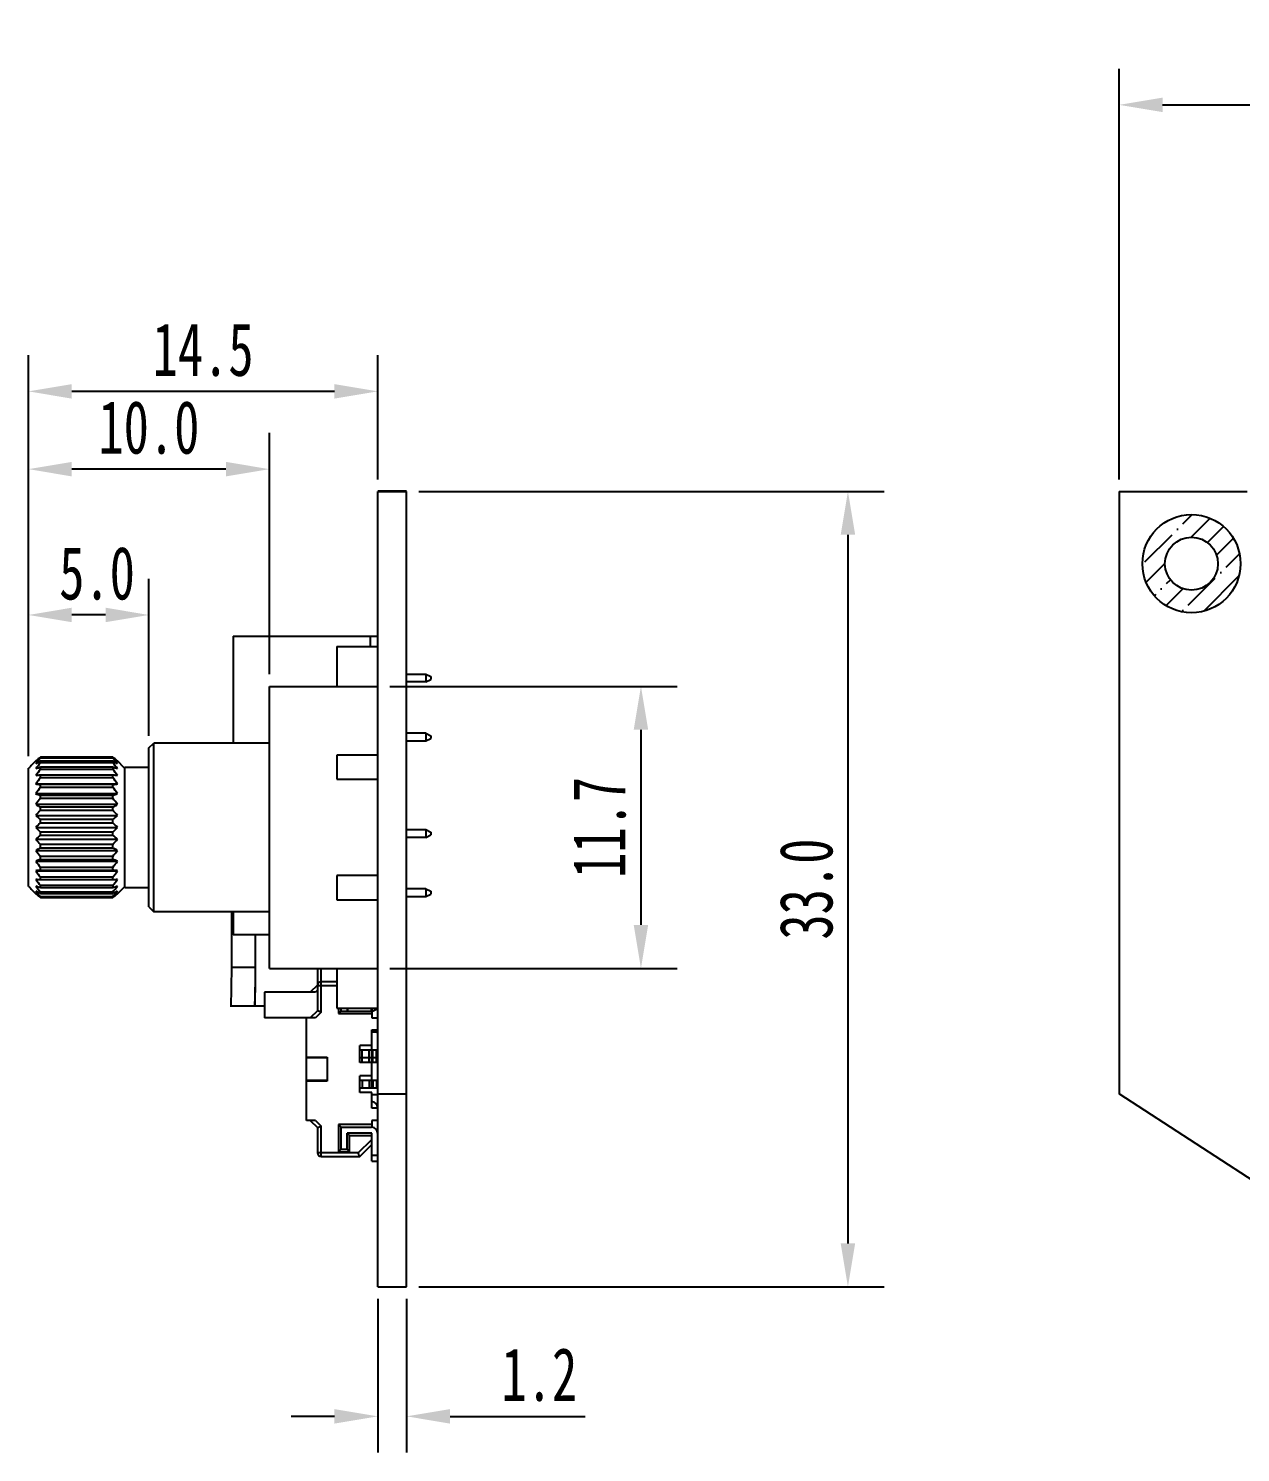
# Model space of a CAD drawing. Header units: millimetres. Extents: x 0 to 420, y 0 to 297.
# Drawn here: x 280.1 to 330.4, y 83.8 to 142.9 of the extents above; entities that cross this region are included whole.
import ezdxf

# ---------------------------------------------------------------- set-up
doc = ezdxf.new("R2010")
doc.units = ezdxf.units.MM
doc.header["$LTSCALE"] = 23.1
doc.header["$PDMODE"] = 3
doc.header["$PDSIZE"] = 0.5
doc.layers.get('0').update_dxf_attribs({"linetype": 'CONTINUOUS'})
doc.layers.get('DEFPOINTS').update_dxf_attribs({"linetype": 'CONTINUOUS'})
doc.styles.get("Standard").update_dxf_attribs({"font": 'txt', "width": 0.7})
doc.dimstyles.get("Standard").update_dxf_attribs({"dimtxt": 2.2, "dimasz": 1.8, "dimexe": 1.5, "dimexo": 0.5, "dimtad": 1, "dimdec": 1, "dimzin": 0, "dimdsep": 46, "dimtxsty": 'Standard', "dimblk": '_FILLED', "dimcen": 0.09, "dimclrt": 5, "dimazin": 0, "dimtp": 0.01, "dimtm": 0.01, "dimtfac": 1, "dimtdec": 1, "dimtofl": 0, "dimtmove": 0, "dimatfit": 3, "dimldrblk": '_FILLED', "dimfxl": 1, "dimtolj": 1, "dimtzin": 0, "dimarcsym": 0})

# ---------------------------------------------------------------- blocks, each defined once
blk = doc.blocks.new('_FILLED')
at = {"color": 0, "linetype": 'ByBlock'}
blk.add_solid([(0, 0), (-1, 0.167), (-1, -0.167)], dxfattribs=at)
blk = doc.blocks.new('*D13')
at = {"color": 0, "lineweight": -2}
for p, q in [((294.584, 90.206), (294.584, 83.829)), ((295.784, 90.206), (295.784, 83.829)), ((292.784, 85.329), (290.984, 85.329)), ((297.584, 85.329), (303.201, 85.329))]:
    blk.add_line(p, q, dxfattribs=at)
at = {"layer": 'DEFPOINTS', "color": 0}
for p in [(294.584, 90.706), (295.784, 90.706), (295.784, 85.329)]:
    blk.add_point(p, dxfattribs=at)
at = {"color": 0, "lineweight": -2, "xscale": 1.8, "yscale": 1.8, "zscale": 1.8}
blk.add_blockref('_FILLED', (294.584, 85.329), dxfattribs=at)
at = {"color": 0, "lineweight": -2, "xscale": 1.8, "yscale": 1.8, "zscale": 1.8, "rotation": 180}
blk.add_blockref('_FILLED', (295.784, 85.329), dxfattribs=at)
at = {"color": 5, "insert": (301.293, 87.054), "char_height": 2.2, "attachment_point": 5}
blk.add_mtext('\\A1;1.2', dxfattribs=at)
blk = doc.blocks.new('*D14')
at = {"color": 0, "lineweight": -2}
for p, q in [((280.084, 112.717), (280.084, 129.356)), ((294.584, 124.206), (294.584, 129.356)), ((292.784, 127.856), (281.884, 127.856))]:
    blk.add_line(p, q, dxfattribs=at)
at = {"layer": 'DEFPOINTS', "color": 0}
for p in [(280.084, 127.856), (294.584, 123.706), (280.084, 112.217)]:
    blk.add_point(p, dxfattribs=at)
at = {"color": 0, "lineweight": -2, "xscale": 1.8, "yscale": 1.8, "zscale": 1.8, "rotation": 180}
blk.add_blockref('_FILLED', (280.084, 127.856), dxfattribs=at)
at = {"color": 0, "lineweight": -2, "xscale": 1.8, "yscale": 1.8, "zscale": 1.8}
blk.add_blockref('_FILLED', (294.584, 127.856), dxfattribs=at)
at = {"color": 5, "insert": (287.334, 129.581), "char_height": 2.2, "attachment_point": 5}
blk.add_mtext('\\A1;14.5', dxfattribs=at)
blk = doc.blocks.new('*D15')
at = {"color": 0, "lineweight": -2}
for p, q in [((280.084, 112.717), (280.084, 120.079)), ((285.084, 113.566), (285.084, 120.079)), ((283.284, 118.579), (281.884, 118.579))]:
    blk.add_line(p, q, dxfattribs=at)
at = {"layer": 'DEFPOINTS', "color": 0}
for p in [(280.084, 118.579), (285.084, 113.066), (280.084, 112.217)]:
    blk.add_point(p, dxfattribs=at)
at = {"color": 0, "lineweight": -2, "xscale": 1.8, "yscale": 1.8, "zscale": 1.8, "rotation": 180}
blk.add_blockref('_FILLED', (280.084, 118.579), dxfattribs=at)
at = {"color": 0, "lineweight": -2, "xscale": 1.8, "yscale": 1.8, "zscale": 1.8}
blk.add_blockref('_FILLED', (285.084, 118.579), dxfattribs=at)
at = {"color": 5, "insert": (282.932, 120.304), "char_height": 2.2, "attachment_point": 5}
blk.add_mtext('\\A1;5.0', dxfattribs=at)
blk = doc.blocks.new('*D16')
at = {"color": 0, "lineweight": -2}
for p, q in [((280.084, 116.116), (280.084, 126.129)), ((290.084, 116.116), (290.084, 126.129)), ((288.284, 124.629), (281.884, 124.629))]:
    blk.add_line(p, q, dxfattribs=at)
at = {"layer": 'DEFPOINTS', "color": 0}
for p in [(280.084, 124.629), (280.084, 115.616), (290.084, 115.616)]:
    blk.add_point(p, dxfattribs=at)
at = {"color": 0, "lineweight": -2, "xscale": 1.8, "yscale": 1.8, "zscale": 1.8, "rotation": 180}
blk.add_blockref('_FILLED', (280.084, 124.629), dxfattribs=at)
at = {"color": 0, "lineweight": -2, "xscale": 1.8, "yscale": 1.8, "zscale": 1.8}
blk.add_blockref('_FILLED', (290.084, 124.629), dxfattribs=at)
at = {"color": 5, "insert": (285.084, 126.354), "char_height": 2.2, "attachment_point": 5}
blk.add_mtext('\\A1;10.0', dxfattribs=at)
blk = doc.blocks.new('*D18')
at = {"color": 0, "lineweight": -2}
for p, q in [((295.084, 115.616), (307.01, 115.616)), ((305.51, 113.816), (305.51, 105.716)), ((295.084, 103.916), (307.01, 103.916))]:
    blk.add_line(p, q, dxfattribs=at)
at = {"layer": 'DEFPOINTS', "color": 0}
for p in [(294.584, 115.616), (294.584, 103.916), (305.51, 103.916)]:
    blk.add_point(p, dxfattribs=at)
at = {"color": 0, "lineweight": -2, "xscale": 1.8, "yscale": 1.8, "zscale": 1.8}
for p, rotation in [((305.51, 115.616), 90), ((305.51, 103.916), 270)]:
    blk.add_blockref('_FILLED', p, dxfattribs=dict(at, rotation=rotation))
at = {"color": 5, "insert": (303.785, 109.766), "char_height": 2.2, "attachment_point": 5, "rotation": 90}
blk.add_mtext('\\A1;11.7', dxfattribs=at)
blk = doc.blocks.new('*D26')
at = {"color": 0, "lineweight": -2}
for p, q in [((296.284, 123.706), (315.602, 123.706)), ((314.102, 121.906), (314.102, 92.506)), ((296.284, 90.706), (315.602, 90.706))]:
    blk.add_line(p, q, dxfattribs=at)
at = {"layer": 'DEFPOINTS', "color": 0}
for p in [(295.784, 123.706), (295.784, 90.706), (314.102, 90.706)]:
    blk.add_point(p, dxfattribs=at)
at = {"color": 0, "lineweight": -2, "xscale": 1.8, "yscale": 1.8, "zscale": 1.8}
for p, rotation in [((314.102, 123.706), 90), ((314.102, 90.706), 270)]:
    blk.add_blockref('_FILLED', p, dxfattribs=dict(at, rotation=rotation))
at = {"color": 5, "insert": (312.377, 107.206), "char_height": 2.2, "attachment_point": 5, "rotation": 90}
blk.add_mtext('\\A1;33.0', dxfattribs=at)
blk = doc.blocks.new('*D33')
at = {"color": 0, "lineweight": -2}
for p, q in [((325.364, 124.206), (325.364, 141.244)), ((390.364, 124.206), (390.364, 141.244)), ((327.164, 139.744), (388.564, 139.744))]:
    blk.add_line(p, q, dxfattribs=at)
at = {"layer": 'DEFPOINTS', "color": 0}
for p in [(390.364, 139.744), (325.364, 123.706), (390.364, 123.706)]:
    blk.add_point(p, dxfattribs=at)
at = {"color": 0, "lineweight": -2, "xscale": 1.8, "yscale": 1.8, "zscale": 1.8, "rotation": 180}
blk.add_blockref('_FILLED', (325.364, 139.744), dxfattribs=at)
at = {"color": 0, "lineweight": -2, "xscale": 1.8, "yscale": 1.8, "zscale": 1.8}
blk.add_blockref('_FILLED', (390.364, 139.744), dxfattribs=at)
at = {"color": 5, "insert": (357.864, 141.469), "char_height": 2.2, "attachment_point": 5}
blk.add_mtext('\\A1;65.0', dxfattribs=at)

msp = doc.modelspace()

# ---------------------------------------------------------------- hatches: boundary and pattern name
at = {"linetype": 'Continuous'}
h = msp.add_hatch(dxfattribs=at)
h.set_pattern_fill('ANSI35', color=4, scale=0.2)
h.paths.add_polyline_path([(326.328, 120.707, 1), (330.4, 120.707, 1)])
h.paths.add_polyline_path([(329.464, 120.707, -1), (327.264, 120.707, -1)], flags=16)
h.paths.add_polyline_path([(336.614, 93.706, 1), (341.114, 93.706, 1)])
h.paths.add_polyline_path([(339.964, 93.706, -1), (337.764, 93.706, -1)], flags=16)
h.paths.add_polyline_path([(384.828, 93.706, 1), (388.9, 93.706, 1)])
h.paths.add_polyline_path([(387.964, 93.706, -1), (385.764, 93.706, -1)], flags=16)
h.paths.add_polyline_path([(384.828, 120.707, 1), (388.9, 120.707, 1)])
h.paths.add_polyline_path([(387.964, 120.707, -1), (385.764, 120.707, -1)], flags=16)

# ---------------------------------------------------------------- linework, layer by layer
at = {"color": 7, "linetype": 'Continuous'}
for p, q in [((295.784, 123.712), (294.584, 123.712)), ((294.584, 123.706), (295.784, 123.706)), ((294.584, 90.706), (294.584, 123.706)), ((295.784, 90.706), (295.784, 123.706)), ((325.364, 123.706), (330.67, 123.707)), ((325.364, 123.706), (325.364, 98.706)), ((288.584, 117.706), (294.584, 117.706)), ((288.584, 117.706), (288.584, 113.266)), ((294.284, 117.266), (294.284, 117.706)), ((292.884, 117.266), (294.584, 117.266)), ((292.884, 117.266), (292.884, 115.616)), ((295.784, 116.121), (296.584, 116.121)), ((296.584, 116.121), (296.784, 116.021)), ((296.584, 116.121), (296.584, 115.801)), ((296.584, 115.801), (296.784, 115.901)), ((296.784, 116.021), (296.784, 115.901)), ((290.084, 115.616), (294.584, 115.616)), ((290.084, 103.916), (290.084, 115.616)), ((296.584, 115.801), (295.784, 115.801)), ((296.584, 113.671), (295.784, 113.671)), ((296.584, 113.671), (296.784, 113.571)), ((296.584, 113.671), (296.584, 113.351)), ((296.584, 113.351), (296.784, 113.451)), ((296.784, 113.571), (296.784, 113.451)), ((285.084, 113.066), (285.284, 113.266)), ((285.084, 106.466), (285.084, 113.066)), ((290.084, 113.266), (285.284, 113.266)), ((285.284, 106.266), (285.284, 113.266)), ((295.784, 113.351), (296.584, 113.351)), ((283.586, 112.681), (280.583, 112.681)), ((280.583, 112.646), (280.583, 112.681)), ((280.583, 112.646), (283.586, 112.646)), ((283.586, 112.513), (280.583, 112.513)), ((280.583, 112.456), (280.583, 112.513)), ((280.583, 112.456), (283.586, 112.456)), ((283.586, 112.262), (280.583, 112.262)), ((280.583, 112.184), (280.583, 112.262)), ((283.586, 112.681), (283.586, 112.646)), ((283.586, 112.513), (283.586, 112.456)), ((283.586, 112.262), (283.586, 112.184)), ((284.059, 112.243), (283.774, 112.533)), ((284.084, 112.268), (285.084, 112.268)), ((284.084, 107.268), (284.084, 112.268)), ((294.584, 112.766), (292.884, 112.766)), ((292.884, 112.766), (292.884, 111.766)), ((280.084, 107.318), (280.084, 112.217)), ((280.583, 112.184), (283.586, 112.184)), ((283.585, 111.935), (280.583, 111.935)), ((280.583, 111.839), (280.583, 111.935)), ((280.583, 111.839), (283.585, 111.839)), ((283.585, 111.839), (283.585, 111.935)), ((284.084, 112.217), (284.059, 112.243)), ((292.884, 111.766), (294.584, 111.766)), ((280.383, 111.566), (283.785, 111.566)), ((280.384, 111.166), (283.785, 111.166)), ((283.585, 111.542), (280.584, 111.542)), ((280.584, 111.431), (280.584, 111.542)), ((280.584, 111.431), (283.585, 111.431)), ((283.585, 111.095), (280.584, 111.095)), ((280.584, 110.972), (280.584, 111.095)), ((283.585, 111.431), (283.585, 111.542)), ((283.585, 110.972), (283.585, 111.095)), ((280.384, 110.724), (283.785, 110.724)), ((280.584, 110.972), (283.585, 110.972)), ((283.585, 110.608), (280.584, 110.608)), ((280.584, 110.477), (280.584, 110.608)), ((283.585, 110.477), (283.585, 110.608)), ((280.384, 110.252), (283.785, 110.252)), ((280.584, 110.477), (283.585, 110.477)), ((283.585, 110.095), (280.584, 110.095)), ((280.584, 109.96), (280.584, 110.095)), ((280.584, 109.96), (283.584, 109.96)), ((283.584, 109.96), (283.585, 110.095)), ((280.384, 109.766), (283.784, 109.766)), ((283.584, 109.573), (280.584, 109.573)), ((280.585, 109.437), (280.584, 109.573)), ((280.585, 109.437), (283.584, 109.437)), ((283.584, 109.437), (283.584, 109.573)), ((295.784, 109.671), (296.584, 109.671)), ((296.584, 109.351), (295.784, 109.351)), ((296.584, 109.671), (296.784, 109.571)), ((296.584, 109.671), (296.584, 109.351)), ((296.584, 109.351), (296.784, 109.451)), ((296.784, 109.571), (296.784, 109.451)), ((280.385, 109.28), (283.784, 109.28)), ((280.385, 108.809), (283.784, 108.809)), ((283.584, 109.056), (280.585, 109.056)), ((280.585, 108.924), (280.585, 109.056)), ((280.585, 108.924), (283.584, 108.924)), ((283.584, 108.924), (283.584, 109.056)), ((280.385, 108.366), (283.784, 108.366)), ((283.584, 108.56), (280.585, 108.56)), ((280.585, 108.437), (280.585, 108.56)), ((280.585, 108.437), (283.584, 108.437)), ((283.584, 108.437), (283.584, 108.56)), ((280.385, 107.966), (283.783, 107.966)), ((283.584, 108.102), (280.585, 108.102)), ((280.585, 107.99), (280.585, 108.102)), ((280.585, 107.99), (283.584, 107.99)), ((283.583, 107.694), (280.585, 107.694)), ((280.585, 107.597), (280.585, 107.694)), ((280.585, 107.597), (283.583, 107.597)), ((283.583, 107.597), (283.583, 107.694)), ((283.584, 107.99), (283.584, 108.102)), ((294.584, 107.766), (292.884, 107.766)), ((292.884, 107.766), (292.884, 106.766)), ((283.583, 107.348), (280.586, 107.348)), ((280.586, 107.27), (280.586, 107.348)), ((280.586, 107.27), (283.583, 107.27)), ((283.583, 107.077), (280.586, 107.077)), ((280.586, 107.019), (280.586, 107.077)), ((280.586, 107.019), (283.583, 107.019)), ((283.583, 107.348), (283.583, 107.27)), ((283.583, 107.077), (283.583, 107.019)), ((283.771, 106.999), (284.059, 107.292)), ((284.059, 107.292), (284.084, 107.318)), ((284.084, 107.268), (285.084, 107.268)), ((296.584, 107.221), (295.784, 107.221)), ((296.584, 107.221), (296.784, 107.121)), ((296.584, 107.221), (296.584, 106.901)), ((296.584, 106.901), (296.784, 107.001)), ((296.784, 107.121), (296.784, 107.001)), ((283.583, 106.887), (280.586, 106.887)), ((280.586, 106.852), (280.586, 106.887)), ((280.586, 106.852), (283.583, 106.852)), ((283.583, 106.887), (283.583, 106.852)), ((285.084, 106.466), (285.284, 106.266)), ((292.884, 106.766), (294.584, 106.766)), ((295.784, 106.901), (296.584, 106.901)), ((290.084, 106.266), (285.284, 106.266)), ((288.584, 106.266), (288.584, 105.306)), ((290.084, 105.306), (288.584, 105.306)), ((289.507, 103.851), (289.507, 105.306)), ((289.507, 103.674), (289.507, 103.879)), ((290.084, 103.916), (294.584, 103.916)), ((292.084, 103.916), (292.084, 103.225)), ((292.884, 103.916), (292.884, 102.266)), ((291.996, 102.925), (289.884, 102.925)), ((289.884, 102.925), (289.884, 102.317)), ((292.084, 103.225), (291.784, 102.925)), ((292.086, 103.225), (292.084, 103.225)), ((292.086, 103.224), (292.084, 103.225)), ((292.084, 103.21), (292.084, 102.16)), ((292.884, 103.36), (292.234, 103.36)), ((289.483, 102.317), (289.488, 102.476)), ((289.493, 102.317), (289.496, 102.494)), ((292.884, 102.266), (294.584, 102.266)), ((292.959, 102.266), (292.959, 102.037)), ((293.059, 102.137), (293.059, 102.266)), ((291.996, 101.86), (289.884, 101.86)), ((292.084, 102.16), (291.784, 101.86)), ((292.959, 102.037), (293.059, 102.137)), ((292.959, 102.037), (294.334, 102.037)), ((293.059, 102.137), (294.334, 102.137)), ((294.334, 102.138), (294.334, 101.86)), ((294.334, 101.86), (294.584, 101.86)), ((294.334, 101.36), (294.584, 101.36)), ((294.334, 100.525), (294.334, 101.36)), ((294.534, 101.264), (294.334, 101.264)), ((294.384, 101.264), (294.384, 101.36)), ((294.584, 101.262), (294.531, 101.262)), ((294.534, 101.264), (294.534, 101.36)), ((294.334, 100.71), (293.834, 100.71)), ((293.834, 100.01), (293.834, 100.71)), ((294.584, 100.52), (293.834, 100.52)), ((293.934, 100.015), (293.934, 100.52)), ((294.234, 100.015), (294.234, 100.52)), ((294.334, 100.015), (294.334, 100.52)), ((294.384, 100.014), (294.384, 100.52)), ((294.534, 100.014), (294.534, 100.52)), ((291.633, 100.235), (292.484, 100.235)), ((292.484, 100.2), (291.633, 100.2)), ((292.484, 100.235), (292.484, 99.235)), ((294.584, 100.2), (293.834, 100.2)), ((294.334, 100.01), (293.834, 100.01)), ((294.534, 100.014), (294.334, 100.014)), ((294.334, 98.95), (294.334, 100.01)), ((294.584, 100.012), (294.531, 100.012)), ((292.484, 99.27), (291.614, 99.27)), ((294.334, 99.46), (293.834, 99.46)), ((293.834, 98.76), (293.834, 99.46)), ((294.584, 99.27), (293.834, 99.27)), ((293.934, 99.27), (293.934, 98.95)), ((294.234, 99.27), (294.234, 98.95)), ((294.384, 99.27), (294.384, 98.95)), ((294.534, 99.27), (294.534, 98.95)), ((292.484, 99.235), (291.638, 99.235)), ((294.584, 98.95), (293.834, 98.95)), ((294.334, 98.76), (293.834, 98.76)), ((294.334, 98.11), (294.334, 98.76)), ((294.584, 98.675), (294.334, 98.675)), ((294.584, 98.706), (295.784, 98.706)), ((337.683, 90.706), (325.364, 98.706)), ((294.584, 98.11), (294.334, 98.11)), ((291.996, 97.61), (291.633, 97.61)), ((291.784, 97.61), (292.084, 97.31)), ((294.584, 97.61), (294.334, 97.61)), ((294.334, 97.61), (294.334, 97.332)), ((292.084, 97.31), (292.084, 96.26)), ((294.334, 97.433), (292.959, 97.433)), ((293.059, 97.333), (292.959, 97.433)), ((292.959, 97.433), (292.959, 96.308)), ((293.059, 97.333), (294.331, 97.333)), ((293.059, 96.408), (293.059, 97.333)), ((294.334, 97.083), (293.309, 97.083)), ((293.309, 97.083), (293.409, 96.983)), ((293.309, 96.408), (293.309, 97.083)), ((293.409, 96.983), (294.334, 96.983)), ((293.409, 96.308), (293.409, 96.983)), ((294.334, 95.91), (294.334, 97.083)), ((293.059, 96.408), (292.959, 96.308)), ((292.959, 96.308), (293.409, 96.308)), ((293.059, 96.408), (293.309, 96.408)), ((293.309, 96.408), (293.409, 96.308)), ((293.834, 96.11), (294.334, 96.61)), ((292.234, 96.11), (293.834, 96.11)), ((294.334, 95.91), (294.584, 95.91)), ((294.584, 90.706), (295.784, 90.706))]:
    msp.add_line(p, q, dxfattribs=at)
at = {"color": 9, "linetype": 'Continuous'}
for p, q in [((288.507, 103.965), (289.507, 103.965)), ((292.234, 102.098), (292.234, 103.916)), ((292.084, 103.013), (291.996, 102.925)), ((292.084, 103.21), (292.884, 103.21)), ((293.31, 102.266), (293.31, 102.137)), ((293.334, 102.266), (293.334, 102.137)), ((294.309, 102.266), (294.309, 102.137)), ((294.334, 102.266), (294.334, 102.138)), ((292.234, 102.098), (291.996, 101.86)), ((291.996, 97.61), (292.234, 97.372)), ((292.234, 96.11), (292.234, 97.372)), ((294.527, 97.225), (294.584, 97.225)), ((293.772, 96.26), (294.334, 96.822)), ((293.772, 96.26), (292.084, 96.26)), ((294.334, 96.16), (294.584, 96.16))]:
    msp.add_line(p, q, dxfattribs=at)
for p, q in [((288.484, 102.355), (289.884, 102.355)), ((289.884, 102.355), (289.884, 101.86)), ((291.633, 97.61), (291.633, 101.86))]:
    msp.add_line(p, q)
at = {"color": 7, "linetype": 'Continuous'}
for points in [[(288.507, 106.266), (288.507, 103.899), (288.507, 103.753), (288.506, 103.608), (288.505, 103.464), (288.504, 103.321), (288.502, 103.181), (288.5, 103.042), (288.498, 102.907), (288.495, 102.774), (288.492, 102.644), (288.489, 102.517), (288.485, 102.394), (288.483, 102.317)], [(289.488, 102.476), (289.492, 102.618), (289.495, 102.764), (289.498, 102.914), (289.501, 103.068), (289.503, 103.225), (289.505, 103.385), (289.506, 103.548), (289.507, 103.713)], [(289.496, 102.494), (289.499, 102.654), (289.501, 102.818), (289.503, 102.984), (289.504, 103.154), (289.505, 103.325), (289.506, 103.499), (289.507, 103.674)]]:
    msp.add_lwpolyline(points, dxfattribs=at)
at = {"color": 4, "linetype": 'Continuous'}
msp.add_circle((328.364, 120.707), 2.036, dxfattribs=at)
at = {"color": 7, "linetype": 'Continuous'}
msp.add_circle((328.364, 120.707), 1.1, dxfattribs=at)
for centre, radius, start, end in [((426.296, -31.059), 204.709, 135.45704, 135.58107), ((288.865, 105.772), 10.763, 140.30662, 142.00392), ((284.842, 104.925), 8.701, 119.30373, 120.8257), ((289.555, 105.469), 11.371, 142.09163, 143.76297), ((284.152, 101.877), 10.981, 108.96448, 110.07198), ((285.766, 105.878), 8.552, 127.30073, 128.90224), ((278.172, 105.583), 8.926, 51.13134, 52.66571), ((275.304, 105.772), 10.763, 37.99608, 39.69338), ((279.22, 104.741), 8.914, 59.19246, 60.67811), ((274.614, 105.469), 11.371, 36.23703, 37.90837), ((279.912, 101.58), 11.296, 69.94351, 71.02004), ((289.922, 105.134), 11.701, 142.94743, 144.60418), ((283.785, 84.262), 27.857, 96.59942, 97.01383), ((289.921, 104.789), 11.7, 142.94898, 144.6059), ((280.279, 83.383), 28.743, 82.99256, 83.39419), ((274.248, 104.789), 11.7, 35.3941, 37.05102), ((274.247, 105.134), 11.701, 35.39582, 37.05257), ((283.786, 139.225), 27.867, 262.98662, 263.40089), ((289.553, 104.448), 11.367, 142.09628, 143.76812), ((284.155, 121.491), 10.992, 249.93151, 251.03804), ((280.278, 140.104), 28.753, 276.60549, 277.007), ((274.616, 104.448), 11.367, 36.23188, 37.90372), ((279.908, 121.788), 11.308, 288.97741, 290.05304), ((288.861, 104.104), 10.756, 140.31432, 142.01248), ((284.849, 118.208), 8.715, 239.18208, 240.702), ((275.307, 104.104), 10.756, 37.98752, 39.68568), ((279.214, 118.392), 8.928, 299.3161, 300.79982), ((287.993, 103.677), 10.056, 137.45201, 139.16447), ((285.782, 116.92), 8.578, 231.00438, 232.70377), ((286.952, 103.189), 9.294, 133.242, 134.95823), ((277.307, 103.282), 9.165, 45.02967, 46.7701), ((276.287, 103.776), 9.907, 40.82265, 42.56087), ((278.279, 117.057), 8.753, 307.31319, 308.97867), ((286.843, 116.237), 9.143, 225.05192, 226.79738), ((285.874, 102.503), 8.722, 127.33659, 129.00713), ((277.216, 116.35), 9.301, 313.21742, 314.93328), ((278.403, 102.64), 8.547, 50.97578, 52.68051), ((287.905, 115.783), 9.942, 220.85157, 222.58438), ((284.943, 101.17), 8.895, 119.33612, 120.82424), ((288.886, 115.454), 10.79, 218.01434, 219.70777), ((276.153, 115.882), 10.091, 317.42839, 319.13566), ((279.333, 101.354), 8.682, 59.15752, 60.68212), ((275.283, 115.454), 10.79, 320.29223, 321.98566), ((284.252, 97.783), 11.268, 108.99088, 110.06952), ((289.579, 115.109), 11.401, 216.25616, 217.9235), ((280.023, 98.08), 10.952, 69.91493, 71.02468), ((274.59, 115.109), 11.401, 322.0765, 323.74384), ((283.885, 79.519), 28.662, 96.60999, 97.01248), ((289.947, 114.766), 11.733, 215.41536, 217.06806), ((289.946, 114.419), 11.731, 215.41365, 217.0665), ((283.886, 136.079), 28.672, 262.98795, 263.39033), ((274.222, 114.766), 11.733, 322.93194, 324.58464), ((274.222, 114.419), 11.731, 322.93349, 324.58635), ((280.388, 135.2), 27.786, 276.60326, 277.01846), ((280.389, 80.398), 27.776, 82.9811, 83.39643), ((426.522, 250.818), 205.027, 224.41933, 224.54431), ((289.577, 114.081), 11.397, 216.25101, 217.91886), ((284.255, 117.936), 11.279, 249.93395, 251.01167), ((288.882, 113.775), 10.783, 218.00579, 219.70008), ((284.95, 114.786), 8.909, 239.18349, 240.66968), ((286.001, 113.95), 8.928, 231.12617, 232.66008), ((274.592, 114.081), 11.397, 322.08114, 323.74899), ((280.019, 117.638), 10.963, 288.9728, 290.08158), ((275.286, 113.775), 10.783, 320.29992, 321.99421), ((279.326, 114.602), 8.696, 299.31214, 300.83469), ((278.399, 113.655), 8.554, 307.30638, 308.90738), ((292.234, 103.21), 0.15, 90, 180), ((294.309, 102.412), 0.275, 275.21591, 327.95457), ((294.309, 98.123), 0.275, 0, 85.48242), ((294.309, 97.058), 0.275, 359.99655, 84.78378), ((292.234, 96.26), 0.15, 180, 270)]:
    msp.add_arc(centre, radius, start, end, dxfattribs=at)
for points, knots in [([(292.234, 102.098), (292.216, 102.105), (292.189, 102.117), (292.154, 102.131), (292.132, 102.14), (292.113, 102.148), (292.1, 102.154), (292.092, 102.157), (292.088, 102.159), (292.086, 102.159), (292.084, 102.16), (292.084, 102.16)], [0, 0, 0, 0, 0.369888, 0.540463, 0.692754, 0.820495, 0.917717, 0.953081, 0.978864, 0.994645, 1, 1, 1, 1]), ([(292.084, 97.31), (292.084, 97.31), (292.086, 97.31), (292.088, 97.311), (292.092, 97.313), (292.1, 97.316), (292.113, 97.321), (292.132, 97.329), (292.154, 97.339), (292.189, 97.353), (292.216, 97.364), (292.234, 97.372)], [0, 0, 0, 0, 0.005355, 0.021135, 0.046913, 0.082266, 0.179437, 0.307122, 0.459388, 0.629997, 1, 1, 1, 1]), ([(293.834, 96.11), (293.834, 96.111), (293.831, 96.115), (293.829, 96.124), (293.822, 96.138), (293.815, 96.157), (293.805, 96.18), (293.791, 96.214), (293.78, 96.241), (293.772, 96.26)], [0, 0, 0, 0, 0.021136, 0.082266, 0.179437, 0.307123, 0.459389, 0.629998, 1, 1, 1, 1])]:
    msp.add_open_spline(points, degree=3, knots=knots, dxfattribs=at)

# ---------------------------------------------------------------- dimensions: what is measured, and where the dimension line sits
for base, p1, p2, picture, middle in [((390.364, 139.744), (325.364, 123.706), (390.364, 123.706), '*D33', (357.864, 141.469)), ((280.084, 127.856), (294.584, 123.706), (280.084, 112.217), '*D14', (287.334, 129.581)), ((280.084, 124.629), (290.084, 115.616), (280.084, 115.616), '*D16', (285.084, 126.354)), ((295.784, 85.329), (294.584, 90.706), (295.784, 90.706), '*D13', (301.293, 87.054))]:
    dim = msp.add_linear_dim(base=base, p1=p1, p2=p2, dimstyle='Standard')
    dim.commit()
    dim.dimension.update_dxf_attribs({"geometry": picture, "text_midpoint": middle})
for base, p1, p2, picture, middle in [((314.102, 90.706), (295.784, 123.706), (295.784, 90.706), '*D26', (312.377, 107.206)), ((305.51, 103.916), (294.584, 115.616), (294.584, 103.916), '*D18', (303.785, 109.766))]:
    dim = msp.add_linear_dim(base=base, p1=p1, p2=p2, angle=90, dimstyle='Standard')
    dim.commit()
    dim.dimension.update_dxf_attribs({"geometry": picture, "text_midpoint": middle})
dim = msp.add_linear_dim(base=(280.084, 118.579), p1=(285.084, 113.066), p2=(280.084, 112.217), dimstyle='Standard')
dim.commit()
dim.dimension.update_dxf_attribs({"geometry": '*D15', "text_midpoint": (282.932, 118.579), "dimtype": 160})

doc.saveas('drawing.dxf')
